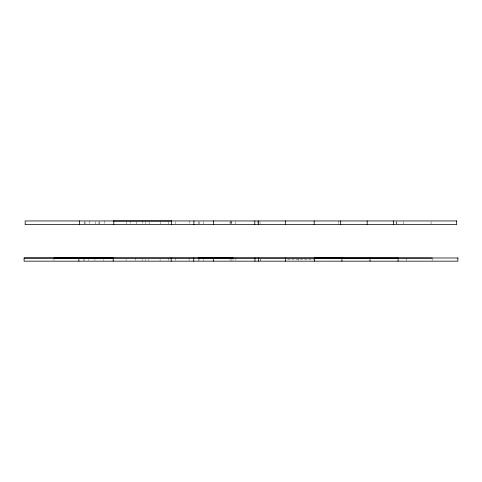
<?xml version="1.0" encoding="UTF-8"?>
<svg xmlns="http://www.w3.org/2000/svg" width="482" height="482" viewBox="0 0 482 482"><rect width="100%" height="100%" fill="white"/><g stroke="black" fill="none" stroke-linecap="round" stroke-linejoin="round"><path stroke-width="0.36" stroke-dasharray="2.41 1.81" d="M287.591 259.503L314.234 259.503M432.131 258.069L432.131 260.557M431.053 221.678L431.053 223.859M406.356 258.147L406.356 260.557M403.458 221.678L403.458 223.859M396.74 221.678L396.74 223.859M396.312 221.678L396.312 223.859M338.581 220.949L338.581 223.859M298.533 259.232L298.533 260.545M260.654 259.352L260.654 260.557M260.208 259.31L260.208 260.557M260.033 221.678L260.033 223.859M257.695 220.949L257.695 223.859M235.879 257.942L235.879 260.521M235.831 221.678L235.831 223.859M233.017 259.352L233.017 260.557M231.294 220.949L231.294 223.859M231.137 259.232L231.137 260.545M231.113 221.678L231.113 223.859M230.854 220.949L230.854 223.859M230.022 221.678L230.022 223.859M230.041 259.31L230.041 260.545M203.512 221.678L203.512 223.859M203.392 259.232L203.392 260.545M199.156 221.678L199.156 223.859M199.012 259.352L199.012 260.557M198.711 221.678L198.711 223.859M198.566 259.352L198.566 260.557M189.275 220.949L189.275 223.859M189.083 258.069L189.083 260.545M175.46 221.678L175.46 223.859M175.189 257.942L175.189 260.521M168.748 221.678L168.748 223.859M168.447 257.942L168.447 260.545M160.434 221.678L160.434 223.859M160.084 259.232L160.084 260.545M149.137 221.678L149.137 223.859M148.727 259.31L148.727 260.545M145.841 221.678L145.841 223.859M145.413 259.232L145.413 260.545M142.612 220.949L142.612 223.859M142.166 259.232L142.166 260.545M136.225 221.678L136.225 223.859M135.749 257.942L135.749 260.545M130.682 220.949L130.682 223.859M126.615 221.678L126.615 223.859M126.085 259.232L126.085 260.521M104.178 220.949L104.178 223.859M103.534 259.31L103.534 260.545M99.226 221.678L99.226 223.859M98.949 221.678L98.949 223.859M95.665 221.678L95.665 223.859M94.972 259.31L94.972 260.545M89.254 220.949L89.254 223.859M88.531 259.31L88.531 260.545M85.049 221.678L85.049 223.859M84.597 221.678L84.597 223.859M84.302 259.232L84.302 260.521M83.85 259.31L83.85 260.545M53.978 258.069L53.978 260.545"/><path stroke-width="0.72" d="M113.794 221.009L171.478 221.009M457.9 257.997L24.1 257.942L24.1 261.166L457.9 261.166L457.9 257.942M24.1 258.069L432.131 258.069M341.925 258.147L398.09 258.147M398.09 257.942L398.09 261.166M393.499 220.949L393.499 224.588M370.007 258.069L370.007 261.166M367.188 220.949L367.188 224.588M341.925 261.166L341.925 257.846L314.975 257.846L314.975 258.147M340.684 220.949L340.684 224.588M314.638 257.942L314.638 261.166M314.18 220.925L314.18 224.588M285.645 257.942L285.645 261.166M285.338 220.925L285.338 224.588M258.647 257.942L258.647 261.166M258.479 220.949L258.479 224.588M254.948 257.942L254.948 261.166M254.797 220.949L254.797 224.588M233.017 258.147L233.017 257.846L198.566 257.846L198.566 258.147M213.399 220.949L213.399 224.588M213.327 257.942L213.327 261.166M199.012 257.846L199.012 258.147M193.909 220.949L193.909 224.588M193.74 257.942L193.74 261.166M171.478 220.925L171.478 224.588M171.188 257.942L171.188 261.166M113.794 220.834L113.794 224.588M113.198 257.942L113.198 261.166M113.011 258.069L53.978 258.069M79.638 220.949L79.638 224.588M78.867 257.942L78.867 261.166M456.689 220.949L25.16 220.949L25.16 224.588L456.689 224.588L456.689 220.949"/></g></svg>
